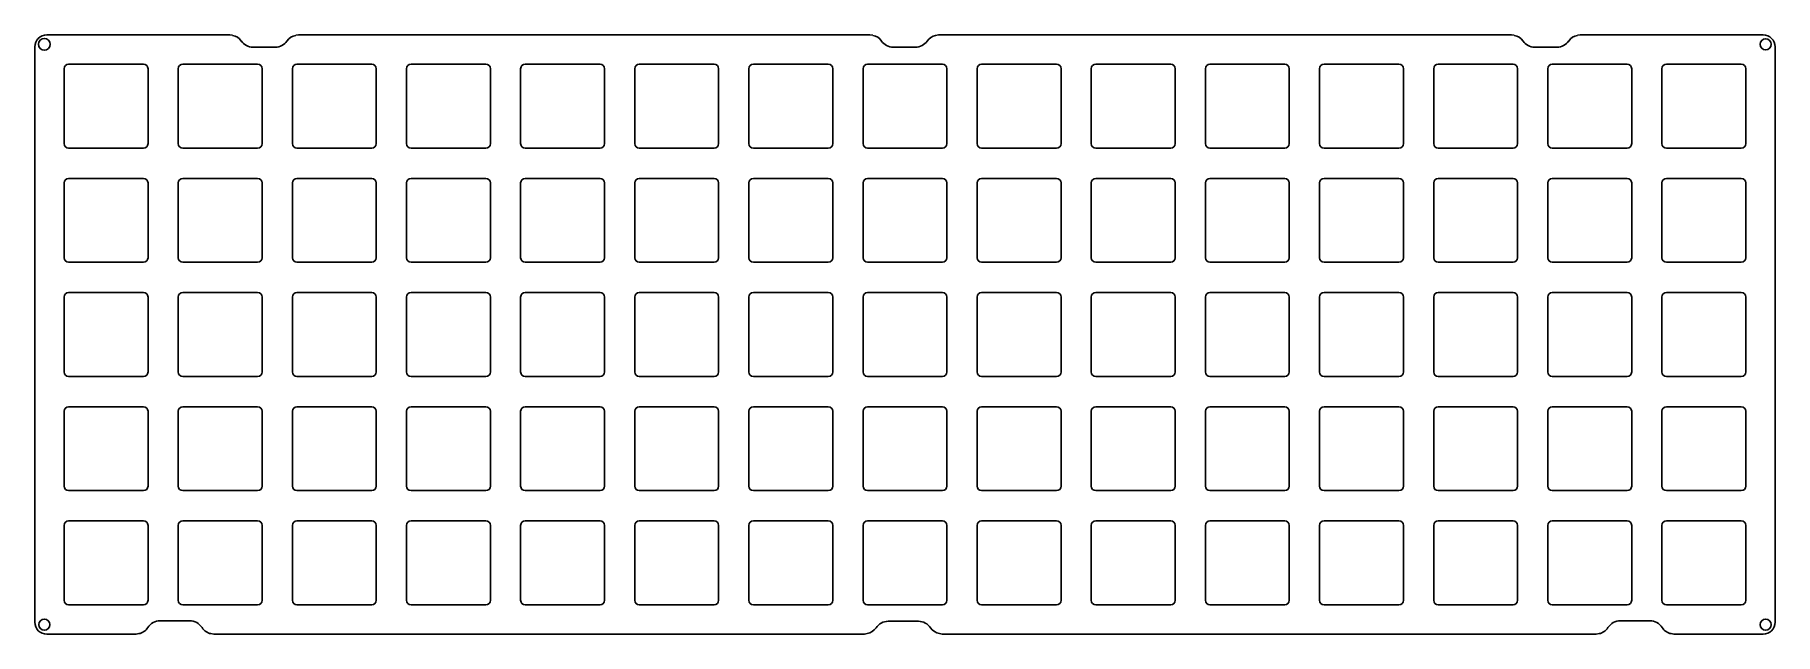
# Model space of a CAD drawing. Header units: millimetres. Extents: x -88 to 202, y -32 to 68.
import ezdxf

# ---------------------------------------------------------------- set-up
doc = ezdxf.new("R2010")
doc.units = ezdxf.units.MM
doc.header["$MEASUREMENT"] = 0

msp = doc.modelspace()

# ---------------------------------------------------------------- linework, layer by layer
for p, q in [((-55.54, 67.54), (-86.09, 67.54)), ((-55.07, 67.46), (-55.54, 67.54)), ((-44.06, 67.54), (-44.54, 67.46)), ((51.31, 67.54), (-44.06, 67.54)), ((51.79, 67.46), (51.31, 67.54)), ((62.74, 67.54), (62.27, 67.45)), ((158.39, 67.54), (62.74, 67.54)), ((158.87, 67.46), (158.39, 67.54)), ((169.87, 67.54), (169.39, 67.46)), ((200.41, 67.54), (169.87, 67.54)), ((-88.09, 65.54), (-88.09, -30.46)), ((-47.93, 65.49), (-51.67, 65.49)), ((58.92, 65.49), (55.18, 65.49)), ((166, 65.49), (162.26, 65.49)), ((202.41, -30.46), (202.41, 65.54)), ((-83.19, 61.89), (-83.19, 49.39)), ((-82.44, 62.64), (-69.94, 62.64)), ((-69.19, 61.89), (-69.19, 49.39)), ((-64.14, 61.89), (-64.14, 49.39)), ((-63.39, 62.64), (-50.89, 62.64)), ((-50.14, 61.89), (-50.14, 49.39)), ((-45.09, 61.89), (-45.09, 49.39)), ((-44.34, 62.64), (-31.84, 62.64)), ((-31.09, 61.89), (-31.09, 49.39)), ((-26.04, 61.89), (-26.04, 49.39)), ((-25.29, 62.64), (-12.79, 62.64)), ((-12.04, 61.89), (-12.04, 49.39)), ((-6.99, 61.89), (-6.99, 49.39)), ((-6.24, 62.64), (6.26, 62.64)), ((7.01, 61.89), (7.01, 49.39)), ((12.06, 61.89), (12.06, 49.39)), ((12.81, 62.64), (25.31, 62.64)), ((26.06, 61.89), (26.06, 49.39)), ((31.11, 61.89), (31.11, 49.39)), ((31.86, 62.64), (44.36, 62.64)), ((45.11, 61.89), (45.11, 49.39)), ((50.16, 61.89), (50.16, 49.39)), ((50.91, 62.64), (63.41, 62.64)), ((64.16, 61.89), (64.16, 49.39)), ((69.21, 61.89), (69.21, 49.39)), ((69.96, 62.64), (82.46, 62.64)), ((83.21, 61.89), (83.21, 49.39)), ((88.26, 61.89), (88.26, 49.39)), ((89.01, 62.64), (101.51, 62.64)), ((102.26, 61.89), (102.26, 49.39)), ((107.31, 61.89), (107.31, 49.39)), ((108.06, 62.64), (120.56, 62.64)), ((121.31, 61.89), (121.31, 49.39)), ((126.36, 61.89), (126.36, 49.39)), ((127.11, 62.64), (139.61, 62.64)), ((140.36, 61.89), (140.36, 49.39)), ((145.41, 61.89), (145.41, 49.39)), ((146.16, 62.64), (158.66, 62.64)), ((159.41, 61.89), (159.41, 49.39)), ((164.46, 61.89), (164.46, 49.39)), ((165.21, 62.64), (177.71, 62.64)), ((178.46, 61.89), (178.46, 49.39)), ((183.51, 61.89), (183.51, 49.39)), ((184.26, 62.64), (196.76, 62.64)), ((197.51, 61.89), (197.51, 49.39)), ((-82.44, 48.64), (-69.94, 48.64)), ((-63.39, 48.64), (-50.89, 48.64)), ((-44.34, 48.64), (-31.84, 48.64)), ((-25.29, 48.64), (-12.79, 48.64)), ((-6.24, 48.64), (6.26, 48.64)), ((12.81, 48.64), (25.31, 48.64)), ((31.86, 48.64), (44.36, 48.64)), ((50.91, 48.64), (63.41, 48.64)), ((69.96, 48.64), (82.46, 48.64)), ((89.01, 48.64), (101.51, 48.64)), ((108.06, 48.64), (120.56, 48.64)), ((127.11, 48.64), (139.61, 48.64)), ((146.16, 48.64), (158.66, 48.64)), ((165.21, 48.64), (177.71, 48.64)), ((184.26, 48.64), (196.76, 48.64)), ((-82.44, 43.59), (-69.94, 43.59)), ((-63.39, 43.59), (-50.89, 43.59)), ((-44.34, 43.59), (-31.84, 43.59)), ((-25.29, 43.59), (-12.79, 43.59)), ((-6.24, 43.59), (6.26, 43.59)), ((12.81, 43.59), (25.31, 43.59)), ((31.86, 43.59), (44.36, 43.59)), ((50.91, 43.59), (63.41, 43.59)), ((69.96, 43.59), (82.46, 43.59)), ((89.01, 43.59), (101.51, 43.59)), ((108.06, 43.59), (120.56, 43.59)), ((127.11, 43.59), (139.61, 43.59)), ((146.16, 43.59), (158.66, 43.59)), ((165.21, 43.59), (177.71, 43.59)), ((184.26, 43.59), (196.76, 43.59)), ((-83.19, 42.84), (-83.19, 30.34)), ((-69.19, 42.84), (-69.19, 30.34)), ((-64.14, 42.84), (-64.14, 30.34)), ((-50.14, 42.84), (-50.14, 30.34)), ((-45.09, 42.84), (-45.09, 30.34)), ((-31.09, 42.84), (-31.09, 30.34)), ((-26.04, 42.84), (-26.04, 30.34)), ((-12.04, 42.84), (-12.04, 30.34)), ((-6.99, 42.84), (-6.99, 30.34)), ((7.01, 42.84), (7.01, 30.34)), ((12.06, 42.84), (12.06, 30.34)), ((26.06, 42.84), (26.06, 30.34)), ((31.11, 42.84), (31.11, 30.34)), ((45.11, 42.84), (45.11, 30.34)), ((50.16, 42.84), (50.16, 30.34)), ((64.16, 42.84), (64.16, 30.34)), ((69.21, 42.84), (69.21, 30.34)), ((83.21, 42.84), (83.21, 30.34)), ((88.26, 42.84), (88.26, 30.34)), ((102.26, 42.84), (102.26, 30.34)), ((107.31, 42.84), (107.31, 30.34)), ((121.31, 42.84), (121.31, 30.34)), ((126.36, 42.84), (126.36, 30.34)), ((140.36, 42.84), (140.36, 30.34)), ((145.41, 42.84), (145.41, 30.34)), ((159.41, 42.84), (159.41, 30.34)), ((164.46, 42.84), (164.46, 30.34)), ((178.46, 42.84), (178.46, 30.34)), ((183.51, 42.84), (183.51, 30.34)), ((197.51, 42.84), (197.51, 30.34)), ((-82.44, 29.59), (-69.94, 29.59)), ((-63.39, 29.59), (-50.89, 29.59)), ((-44.34, 29.59), (-31.84, 29.59)), ((-25.29, 29.59), (-12.79, 29.59)), ((-6.24, 29.59), (6.26, 29.59)), ((12.81, 29.59), (25.31, 29.59)), ((31.86, 29.59), (44.36, 29.59)), ((50.91, 29.59), (63.41, 29.59)), ((69.96, 29.59), (82.46, 29.59)), ((89.01, 29.59), (101.51, 29.59)), ((108.06, 29.59), (120.56, 29.59)), ((127.11, 29.59), (139.61, 29.59)), ((146.16, 29.59), (158.66, 29.59)), ((165.21, 29.59), (177.71, 29.59)), ((184.26, 29.59), (196.76, 29.59)), ((-83.19, 23.79), (-83.19, 11.29)), ((-82.44, 24.54), (-69.94, 24.54)), ((-69.19, 23.79), (-69.19, 11.29)), ((-64.14, 23.79), (-64.14, 11.29)), ((-63.39, 24.54), (-50.89, 24.54)), ((-50.14, 23.79), (-50.14, 11.29)), ((-45.09, 23.79), (-45.09, 11.29)), ((-44.34, 24.54), (-31.84, 24.54)), ((-31.09, 23.79), (-31.09, 11.29)), ((-26.04, 23.79), (-26.04, 11.29)), ((-25.29, 24.54), (-12.79, 24.54)), ((-12.04, 23.79), (-12.04, 11.29)), ((-6.99, 23.79), (-6.99, 11.29)), ((-6.24, 24.54), (6.26, 24.54)), ((7.01, 23.79), (7.01, 11.29)), ((12.06, 23.79), (12.06, 11.29)), ((12.81, 24.54), (25.31, 24.54)), ((26.06, 23.79), (26.06, 11.29)), ((31.11, 23.79), (31.11, 11.29)), ((31.86, 24.54), (44.36, 24.54)), ((45.11, 23.79), (45.11, 11.29)), ((50.16, 23.79), (50.16, 11.29)), ((50.91, 24.54), (63.41, 24.54)), ((64.16, 23.79), (64.16, 11.29)), ((69.21, 23.79), (69.21, 11.29)), ((69.96, 24.54), (82.46, 24.54)), ((83.21, 23.79), (83.21, 11.29)), ((88.26, 23.79), (88.26, 11.29)), ((89.01, 24.54), (101.51, 24.54)), ((102.26, 23.79), (102.26, 11.29)), ((107.31, 23.79), (107.31, 11.29)), ((108.06, 24.54), (120.56, 24.54)), ((121.31, 23.79), (121.31, 11.29)), ((126.36, 23.79), (126.36, 11.29)), ((127.11, 24.54), (139.61, 24.54)), ((140.36, 23.79), (140.36, 11.29)), ((145.41, 23.79), (145.41, 11.29)), ((146.16, 24.54), (158.66, 24.54)), ((159.41, 23.79), (159.41, 11.29)), ((164.46, 23.79), (164.46, 11.29)), ((165.21, 24.54), (177.71, 24.54)), ((178.46, 23.79), (178.46, 11.29)), ((183.51, 23.79), (183.51, 11.29)), ((184.26, 24.54), (196.76, 24.54)), ((197.51, 23.79), (197.51, 11.29)), ((-82.44, 10.54), (-69.94, 10.54)), ((-63.39, 10.54), (-50.89, 10.54)), ((-44.34, 10.54), (-31.84, 10.54)), ((-25.29, 10.54), (-12.79, 10.54)), ((-6.24, 10.54), (6.26, 10.54)), ((12.81, 10.54), (25.31, 10.54)), ((31.86, 10.54), (44.36, 10.54)), ((50.91, 10.54), (63.41, 10.54)), ((69.96, 10.54), (82.46, 10.54)), ((89.01, 10.54), (101.51, 10.54)), ((108.06, 10.54), (120.56, 10.54)), ((127.11, 10.54), (139.61, 10.54)), ((146.16, 10.54), (158.66, 10.54)), ((165.21, 10.54), (177.71, 10.54)), ((184.26, 10.54), (196.76, 10.54)), ((-83.19, 4.74), (-83.19, -7.76)), ((-82.44, 5.49), (-69.94, 5.49)), ((-69.19, 4.74), (-69.19, -7.76)), ((-64.14, 4.74), (-64.14, -7.76)), ((-63.39, 5.49), (-50.89, 5.49)), ((-50.14, 4.74), (-50.14, -7.76)), ((-45.09, 4.74), (-45.09, -7.76)), ((-44.34, 5.49), (-31.84, 5.49)), ((-31.09, 4.74), (-31.09, -7.76)), ((-26.04, 4.74), (-26.04, -7.76)), ((-25.29, 5.49), (-12.79, 5.49)), ((-12.04, 4.74), (-12.04, -7.76)), ((-6.99, 4.74), (-6.99, -7.76)), ((-6.24, 5.49), (6.26, 5.49)), ((7.01, 4.74), (7.01, -7.76)), ((12.06, 4.74), (12.06, -7.76)), ((12.81, 5.49), (25.31, 5.49)), ((26.06, 4.74), (26.06, -7.76)), ((31.11, 4.74), (31.11, -7.76)), ((31.86, 5.49), (44.36, 5.49)), ((45.11, 4.74), (45.11, -7.76)), ((50.16, 4.74), (50.16, -7.76)), ((50.91, 5.49), (63.41, 5.49)), ((64.16, 4.74), (64.16, -7.76)), ((69.21, 4.74), (69.21, -7.76)), ((69.96, 5.49), (82.46, 5.49)), ((83.21, 4.74), (83.21, -7.76)), ((88.26, 4.74), (88.26, -7.76)), ((89.01, 5.49), (101.51, 5.49)), ((102.26, 4.74), (102.26, -7.76)), ((107.31, 4.74), (107.31, -7.76)), ((108.06, 5.49), (120.56, 5.49)), ((121.31, 4.74), (121.31, -7.76)), ((126.36, 4.74), (126.36, -7.76)), ((127.11, 5.49), (139.61, 5.49)), ((140.36, 4.74), (140.36, -7.76)), ((145.41, 4.74), (145.41, -7.76)), ((146.16, 5.49), (158.66, 5.49)), ((159.41, 4.74), (159.41, -7.76)), ((164.46, 4.74), (164.46, -7.76)), ((165.21, 5.49), (177.71, 5.49)), ((178.46, 4.74), (178.46, -7.76)), ((183.51, 4.74), (183.51, -7.76)), ((184.26, 5.49), (196.76, 5.49)), ((197.51, 4.74), (197.51, -7.76)), ((-82.44, -8.51), (-69.94, -8.51)), ((-63.39, -8.51), (-50.89, -8.51)), ((-44.34, -8.51), (-31.84, -8.51)), ((-25.29, -8.51), (-12.79, -8.51)), ((-6.24, -8.51), (6.26, -8.51)), ((12.81, -8.51), (25.31, -8.51)), ((31.86, -8.51), (44.36, -8.51)), ((50.91, -8.51), (63.41, -8.51)), ((69.96, -8.51), (82.46, -8.51)), ((89.01, -8.51), (101.51, -8.51)), ((108.06, -8.51), (120.56, -8.51)), ((127.11, -8.51), (139.61, -8.51)), ((146.16, -8.51), (158.66, -8.51)), ((165.21, -8.51), (177.71, -8.51)), ((184.26, -8.51), (196.76, -8.51)), ((-83.19, -14.31), (-83.19, -26.81)), ((-82.44, -13.56), (-69.94, -13.56)), ((-69.19, -14.31), (-69.19, -26.81)), ((-64.14, -14.31), (-64.14, -26.81)), ((-63.39, -13.56), (-50.89, -13.56)), ((-50.14, -14.31), (-50.14, -26.81)), ((-45.09, -14.31), (-45.09, -26.81)), ((-44.34, -13.56), (-31.84, -13.56)), ((-31.09, -14.31), (-31.09, -26.81)), ((-26.04, -14.31), (-26.04, -26.81)), ((-25.29, -13.56), (-12.79, -13.56)), ((-12.04, -14.31), (-12.04, -26.81)), ((-6.99, -14.31), (-6.99, -26.81)), ((-6.24, -13.56), (6.26, -13.56)), ((7.01, -14.31), (7.01, -26.81)), ((12.06, -14.31), (12.06, -26.81)), ((12.81, -13.56), (25.31, -13.56)), ((26.06, -14.31), (26.06, -26.81)), ((31.11, -14.31), (31.11, -26.81)), ((31.86, -13.56), (44.36, -13.56)), ((45.11, -14.31), (45.11, -26.81)), ((50.16, -14.31), (50.16, -26.81)), ((50.91, -13.56), (63.41, -13.56)), ((64.16, -14.31), (64.16, -26.81)), ((69.21, -14.31), (69.21, -26.81)), ((69.96, -13.56), (82.46, -13.56)), ((83.21, -14.31), (83.21, -26.81)), ((88.26, -14.31), (88.26, -26.81)), ((89.01, -13.56), (101.51, -13.56)), ((102.26, -14.31), (102.26, -26.81)), ((107.31, -14.31), (107.31, -26.81)), ((108.06, -13.56), (120.56, -13.56)), ((121.31, -14.31), (121.31, -26.81)), ((126.36, -14.31), (126.36, -26.81)), ((127.11, -13.56), (139.61, -13.56)), ((140.36, -14.31), (140.36, -26.81)), ((145.41, -14.31), (145.41, -26.81)), ((146.16, -13.56), (158.66, -13.56)), ((159.41, -14.31), (159.41, -26.81)), ((164.46, -14.31), (164.46, -26.81)), ((165.21, -13.56), (177.71, -13.56)), ((178.46, -14.31), (178.46, -26.81)), ((183.51, -14.31), (183.51, -26.81)), ((184.26, -13.56), (196.76, -13.56)), ((197.51, -14.31), (197.51, -26.81)), ((-82.44, -27.56), (-69.94, -27.56)), ((-63.39, -27.56), (-50.89, -27.56)), ((-44.34, -27.56), (-31.84, -27.56)), ((-25.29, -27.56), (-12.79, -27.56)), ((-6.24, -27.56), (6.26, -27.56)), ((12.81, -27.56), (25.31, -27.56)), ((31.86, -27.56), (44.36, -27.56)), ((50.91, -27.56), (63.41, -27.56)), ((69.96, -27.56), (82.46, -27.56)), ((89.01, -27.56), (101.51, -27.56)), ((108.06, -27.56), (120.56, -27.56)), ((127.11, -27.56), (139.61, -27.56)), ((146.16, -27.56), (158.66, -27.56)), ((165.21, -27.56), (177.71, -27.56)), ((184.26, -27.56), (196.76, -27.56)), ((-67.15, -30.21), (-62.25, -30.21)), ((54.37, -30.31), (59.4, -30.31)), ((176.58, -30.21), (181.48, -30.21)), ((-86.09, -32.46), (-71.19, -32.46)), ((-71.19, -32.46), (-70.72, -32.37)), ((-58.68, -32.37), (-58.21, -32.46)), ((-58.21, -32.46), (50.39, -32.46)), ((50.39, -32.46), (50.86, -32.37)), ((62.9, -32.37), (63.37, -32.46)), ((63.37, -32.46), (172.54, -32.46)), ((172.54, -32.46), (173.01, -32.37)), ((185.05, -32.37), (185.52, -32.46)), ((185.52, -32.46), (200.41, -32.46))]:
    msp.add_line(p, q)
for centre, radius in [((-86.5, 65.96), 0.98), ((200.83, 65.96), 0.93), ((-86.5, -30.87), 0.93), ((200.83, -30.87), 0.93)]:
    msp.add_circle(centre, radius)
for centre, radius, start, end in [((-86.09, 65.54), 2, 90, 180), ((-55.47, 65.24), 2.25, 34.4174, 79.7369), ((-44.14, 65.24), 2.25, 100.2631, 145.5826), ((51.39, 65.24), 2.25, 34.4174, 79.7369), ((62.72, 65.24), 2.25, 101.418, 145.5826), ((158.47, 65.24), 2.25, 34.4174, 79.7369), ((169.8, 65.24), 2.25, 100.2631, 145.5826), ((200.41, 65.54), 2, 0, 90), ((-51.67, 67.84), 2.35, 214.4174, 270), ((-47.93, 67.84), 2.35, 270, 325.5826), ((55.18, 67.84), 2.35, 214.4174, 270), ((58.92, 67.84), 2.35, 270, 325.5826), ((162.26, 67.84), 2.35, 214.4174, 270), ((166, 67.84), 2.35, 270, 325.5826), ((-82.44, 61.89), 0.75, 90, 180), ((-69.94, 61.89), 0.75, 0, 90), ((-63.39, 61.89), 0.75, 90, 180), ((-50.89, 61.89), 0.75, 0, 90), ((-44.34, 61.89), 0.75, 90, 180), ((-31.84, 61.89), 0.75, 0, 90), ((-25.29, 61.89), 0.75, 90, 180), ((-12.79, 61.89), 0.75, 0, 90), ((-6.24, 61.89), 0.75, 90, 180), ((6.26, 61.89), 0.75, 0, 90), ((12.81, 61.89), 0.75, 90, 180), ((25.31, 61.89), 0.75, 0, 90), ((31.86, 61.89), 0.75, 90, 180), ((44.36, 61.89), 0.75, 0, 90), ((50.91, 61.89), 0.75, 90, 180), ((63.41, 61.89), 0.75, 0, 90), ((69.96, 61.89), 0.75, 90, 180), ((82.46, 61.89), 0.75, 0, 90), ((89.01, 61.89), 0.75, 90, 180), ((101.51, 61.89), 0.75, 0, 90), ((108.06, 61.89), 0.75, 90, 180), ((120.56, 61.89), 0.75, 0, 90), ((127.11, 61.89), 0.75, 90, 180), ((139.61, 61.89), 0.75, 0, 90), ((146.16, 61.89), 0.75, 90, 180), ((158.66, 61.89), 0.75, 0, 90), ((165.21, 61.89), 0.75, 90, 180), ((177.71, 61.89), 0.75, 0, 90), ((184.26, 61.89), 0.75, 90, 180), ((196.76, 61.89), 0.75, 0, 90), ((-82.44, 49.39), 0.75, 180, 270), ((-69.94, 49.39), 0.75, 270, 0), ((-63.39, 49.39), 0.75, 180, 270), ((-50.89, 49.39), 0.75, 270, 0), ((-44.34, 49.39), 0.75, 180, 270), ((-31.84, 49.39), 0.75, 270, 0), ((-25.29, 49.39), 0.75, 180, 270), ((-12.79, 49.39), 0.75, 270, 0), ((-6.24, 49.39), 0.75, 180, 270), ((6.26, 49.39), 0.75, 270, 0), ((12.81, 49.39), 0.75, 180, 270), ((25.31, 49.39), 0.75, 270, 0), ((31.86, 49.39), 0.75, 180, 270), ((44.36, 49.39), 0.75, 270, 0), ((50.91, 49.39), 0.75, 180, 270), ((63.41, 49.39), 0.75, 270, 0), ((69.96, 49.39), 0.75, 180, 270), ((82.46, 49.39), 0.75, 270, 0), ((89.01, 49.39), 0.75, 180, 270), ((101.51, 49.39), 0.75, 270, 0), ((108.06, 49.39), 0.75, 180, 270), ((120.56, 49.39), 0.75, 270, 0), ((127.11, 49.39), 0.75, 180, 270), ((139.61, 49.39), 0.75, 270, 0), ((146.16, 49.39), 0.75, 180, 270), ((158.66, 49.39), 0.75, 270, 0), ((165.21, 49.39), 0.75, 180, 270), ((177.71, 49.39), 0.75, 270, 0), ((184.26, 49.39), 0.75, 180, 270), ((196.76, 49.39), 0.75, 270, 0), ((-82.44, 42.84), 0.75, 90, 180), ((-69.94, 42.84), 0.75, 0, 90), ((-63.39, 42.84), 0.75, 90, 180), ((-50.89, 42.84), 0.75, 0, 90), ((-44.34, 42.84), 0.75, 90, 180), ((-31.84, 42.84), 0.75, 0, 90), ((-25.29, 42.84), 0.75, 90, 180), ((-12.79, 42.84), 0.75, 0, 90), ((-6.24, 42.84), 0.75, 90, 180), ((6.26, 42.84), 0.75, 0, 90), ((12.81, 42.84), 0.75, 90, 180), ((25.31, 42.84), 0.75, 0, 90), ((31.86, 42.84), 0.75, 90, 180), ((44.36, 42.84), 0.75, 0, 90), ((50.91, 42.84), 0.75, 90, 180), ((63.41, 42.84), 0.75, 0, 90), ((69.96, 42.84), 0.75, 90, 180), ((82.46, 42.84), 0.75, 0, 90), ((89.01, 42.84), 0.75, 90, 180), ((101.51, 42.84), 0.75, 0, 90), ((108.06, 42.84), 0.75, 90, 180), ((120.56, 42.84), 0.75, 0, 90), ((127.11, 42.84), 0.75, 90, 180), ((139.61, 42.84), 0.75, 0, 90), ((146.16, 42.84), 0.75, 90, 180), ((158.66, 42.84), 0.75, 0, 90), ((165.21, 42.84), 0.75, 90, 180), ((177.71, 42.84), 0.75, 0, 90), ((184.26, 42.84), 0.75, 90, 180), ((196.76, 42.84), 0.75, 0, 90), ((-82.44, 30.34), 0.75, 180, 270), ((-69.94, 30.34), 0.75, 270, 0), ((-63.39, 30.34), 0.75, 180, 270), ((-50.89, 30.34), 0.75, 270, 0), ((-44.34, 30.34), 0.75, 180, 270), ((-31.84, 30.34), 0.75, 270, 0), ((-25.29, 30.34), 0.75, 180, 270), ((-12.79, 30.34), 0.75, 270, 0), ((-6.24, 30.34), 0.75, 180, 270), ((6.26, 30.34), 0.75, 270, 0), ((12.81, 30.34), 0.75, 180, 270), ((25.31, 30.34), 0.75, 270, 0), ((31.86, 30.34), 0.75, 180, 270), ((44.36, 30.34), 0.75, 270, 0), ((50.91, 30.34), 0.75, 180, 270), ((63.41, 30.34), 0.75, 270, 0), ((69.96, 30.34), 0.75, 180, 270), ((82.46, 30.34), 0.75, 270, 0), ((89.01, 30.34), 0.75, 180, 270), ((101.51, 30.34), 0.75, 270, 0), ((108.06, 30.34), 0.75, 180, 270), ((120.56, 30.34), 0.75, 270, 0), ((127.11, 30.34), 0.75, 180, 270), ((139.61, 30.34), 0.75, 270, 0), ((146.16, 30.34), 0.75, 180, 270), ((158.66, 30.34), 0.75, 270, 0), ((165.21, 30.34), 0.75, 180, 270), ((177.71, 30.34), 0.75, 270, 0), ((184.26, 30.34), 0.75, 180, 270), ((196.76, 30.34), 0.75, 270, 0), ((-82.44, 23.79), 0.75, 90, 180), ((-69.94, 23.79), 0.75, 0, 90), ((-63.39, 23.79), 0.75, 90, 180), ((-50.89, 23.79), 0.75, 0, 90), ((-44.34, 23.79), 0.75, 90, 180), ((-31.84, 23.79), 0.75, 0, 90), ((-25.29, 23.79), 0.75, 90, 180), ((-12.79, 23.79), 0.75, 0, 90), ((-6.24, 23.79), 0.75, 90, 180), ((6.26, 23.79), 0.75, 0, 90), ((12.81, 23.79), 0.75, 90, 180), ((25.31, 23.79), 0.75, 0, 90), ((31.86, 23.79), 0.75, 90, 180), ((44.36, 23.79), 0.75, 0, 90), ((50.91, 23.79), 0.75, 90, 180), ((63.41, 23.79), 0.75, 0, 90), ((69.96, 23.79), 0.75, 90, 180), ((82.46, 23.79), 0.75, 0, 90), ((89.01, 23.79), 0.75, 90, 180), ((101.51, 23.79), 0.75, 0, 90), ((108.06, 23.79), 0.75, 90, 180), ((120.56, 23.79), 0.75, 0, 90), ((127.11, 23.79), 0.75, 90, 180), ((139.61, 23.79), 0.75, 0, 90), ((146.16, 23.79), 0.75, 90, 180), ((158.66, 23.79), 0.75, 0, 90), ((165.21, 23.79), 0.75, 90, 180), ((177.71, 23.79), 0.75, 0, 90), ((184.26, 23.79), 0.75, 90, 180), ((196.76, 23.79), 0.75, 0, 90), ((-82.44, 11.29), 0.75, 180, 270), ((-69.94, 11.29), 0.75, 270, 0), ((-63.39, 11.29), 0.75, 180, 270), ((-50.89, 11.29), 0.75, 270, 0), ((-44.34, 11.29), 0.75, 180, 270), ((-31.84, 11.29), 0.75, 270, 0), ((-25.29, 11.29), 0.75, 180, 270), ((-12.79, 11.29), 0.75, 270, 0), ((-6.24, 11.29), 0.75, 180, 270), ((6.26, 11.29), 0.75, 270, 0), ((12.81, 11.29), 0.75, 180, 270), ((25.31, 11.29), 0.75, 270, 0), ((31.86, 11.29), 0.75, 180, 270), ((44.36, 11.29), 0.75, 270, 0), ((50.91, 11.29), 0.75, 180, 270), ((63.41, 11.29), 0.75, 270, 0), ((69.96, 11.29), 0.75, 180, 270), ((82.46, 11.29), 0.75, 270, 0), ((89.01, 11.29), 0.75, 180, 270), ((101.51, 11.29), 0.75, 270, 0), ((108.06, 11.29), 0.75, 180, 270), ((120.56, 11.29), 0.75, 270, 0), ((127.11, 11.29), 0.75, 180, 270), ((139.61, 11.29), 0.75, 270, 0), ((146.16, 11.29), 0.75, 180, 270), ((158.66, 11.29), 0.75, 270, 0), ((165.21, 11.29), 0.75, 180, 270), ((177.71, 11.29), 0.75, 270, 0), ((184.26, 11.29), 0.75, 180, 270), ((196.76, 11.29), 0.75, 270, 0), ((-82.44, 4.74), 0.75, 90, 180), ((-69.94, 4.74), 0.75, 0, 90), ((-63.39, 4.74), 0.75, 90, 180), ((-50.89, 4.74), 0.75, 0, 90), ((-44.34, 4.74), 0.75, 90, 180), ((-31.84, 4.74), 0.75, 0, 90), ((-25.29, 4.74), 0.75, 90, 180), ((-12.79, 4.74), 0.75, 0, 90), ((-6.24, 4.74), 0.75, 90, 180), ((6.26, 4.74), 0.75, 0, 90), ((12.81, 4.74), 0.75, 90, 180), ((25.31, 4.74), 0.75, 0, 90), ((31.86, 4.74), 0.75, 90, 180), ((44.36, 4.74), 0.75, 0, 90), ((50.91, 4.74), 0.75, 90, 180), ((63.41, 4.74), 0.75, 0, 90), ((69.96, 4.74), 0.75, 90, 180), ((82.46, 4.74), 0.75, 0, 90), ((89.01, 4.74), 0.75, 90, 180), ((101.51, 4.74), 0.75, 0, 90), ((108.06, 4.74), 0.75, 90, 180), ((120.56, 4.74), 0.75, 0, 90), ((127.11, 4.74), 0.75, 90, 180), ((139.61, 4.74), 0.75, 0, 90), ((146.16, 4.74), 0.75, 90, 180), ((158.66, 4.74), 0.75, 0, 90), ((165.21, 4.74), 0.75, 90, 180), ((177.71, 4.74), 0.75, 0, 90), ((184.26, 4.74), 0.75, 90, 180), ((196.76, 4.74), 0.75, 0, 90), ((-82.44, -7.76), 0.75, 180, 270), ((-69.94, -7.76), 0.75, 270, 0), ((-63.39, -7.76), 0.75, 180, 270), ((-50.89, -7.76), 0.75, 270, 0), ((-44.34, -7.76), 0.75, 180, 270), ((-31.84, -7.76), 0.75, 270, 0), ((-25.29, -7.76), 0.75, 180, 270), ((-12.79, -7.76), 0.75, 270, 0), ((-6.24, -7.76), 0.75, 180, 270), ((6.26, -7.76), 0.75, 270, 0), ((12.81, -7.76), 0.75, 180, 270), ((25.31, -7.76), 0.75, 270, 0), ((31.86, -7.76), 0.75, 180, 270), ((44.36, -7.76), 0.75, 270, 0), ((50.91, -7.76), 0.75, 180, 270), ((63.41, -7.76), 0.75, 270, 0), ((69.96, -7.76), 0.75, 180, 270), ((82.46, -7.76), 0.75, 270, 0), ((89.01, -7.76), 0.75, 180, 270), ((101.51, -7.76), 0.75, 270, 0), ((108.06, -7.76), 0.75, 180, 270), ((120.56, -7.76), 0.75, 270, 0), ((127.11, -7.76), 0.75, 180, 270), ((139.61, -7.76), 0.75, 270, 0), ((146.16, -7.76), 0.75, 180, 270), ((158.66, -7.76), 0.75, 270, 0), ((165.21, -7.76), 0.75, 180, 270), ((177.71, -7.76), 0.75, 270, 0), ((184.26, -7.76), 0.75, 180, 270), ((196.76, -7.76), 0.75, 270, 0), ((-82.44, -14.31), 0.75, 90, 180), ((-69.94, -14.31), 0.75, 0, 90), ((-63.39, -14.31), 0.75, 90, 180), ((-50.89, -14.31), 0.75, 0, 90), ((-44.34, -14.31), 0.75, 90, 180), ((-31.84, -14.31), 0.75, 0, 90), ((-25.29, -14.31), 0.75, 90, 180), ((-12.79, -14.31), 0.75, 0, 90), ((-6.24, -14.31), 0.75, 90, 180), ((6.26, -14.31), 0.75, 0, 90), ((12.81, -14.31), 0.75, 90, 180), ((25.31, -14.31), 0.75, 0, 90), ((31.86, -14.31), 0.75, 90, 180), ((44.36, -14.31), 0.75, 0, 90), ((50.91, -14.31), 0.75, 90, 180), ((63.41, -14.31), 0.75, 0, 90), ((69.96, -14.31), 0.75, 90, 180), ((82.46, -14.31), 0.75, 0, 90), ((89.01, -14.31), 0.75, 90, 180), ((101.51, -14.31), 0.75, 0, 90), ((108.06, -14.31), 0.75, 90, 180), ((120.56, -14.31), 0.75, 0, 90), ((127.11, -14.31), 0.75, 90, 180), ((139.61, -14.31), 0.75, 0, 90), ((146.16, -14.31), 0.75, 90, 180), ((158.66, -14.31), 0.75, 0, 90), ((165.21, -14.31), 0.75, 90, 180), ((177.71, -14.31), 0.75, 0, 90), ((184.26, -14.31), 0.75, 90, 180), ((196.76, -14.31), 0.75, 0, 90), ((-82.44, -26.81), 0.75, 180, 270), ((-69.94, -26.81), 0.75, 270, 0), ((-63.39, -26.81), 0.75, 180, 270), ((-50.89, -26.81), 0.75, 270, 0), ((-44.34, -26.81), 0.75, 180, 270), ((-31.84, -26.81), 0.75, 270, 0), ((-25.29, -26.81), 0.75, 180, 270), ((-12.79, -26.81), 0.75, 270, 0), ((-6.24, -26.81), 0.75, 180, 270), ((6.26, -26.81), 0.75, 270, 0), ((12.81, -26.81), 0.75, 180, 270), ((25.31, -26.81), 0.75, 270, 0), ((31.86, -26.81), 0.75, 180, 270), ((44.36, -26.81), 0.75, 270, 0), ((50.91, -26.81), 0.75, 180, 270), ((63.41, -26.81), 0.75, 270, 0), ((69.96, -26.81), 0.75, 180, 270), ((82.46, -26.81), 0.75, 270, 0), ((89.01, -26.81), 0.75, 180, 270), ((101.51, -26.81), 0.75, 270, 0), ((108.06, -26.81), 0.75, 180, 270), ((120.56, -26.81), 0.75, 270, 0), ((127.11, -26.81), 0.75, 180, 270), ((139.61, -26.81), 0.75, 270, 0), ((146.16, -26.81), 0.75, 180, 270), ((158.66, -26.81), 0.75, 270, 0), ((165.21, -26.81), 0.75, 180, 270), ((177.71, -26.81), 0.75, 270, 0), ((184.26, -26.81), 0.75, 180, 270), ((196.76, -26.81), 0.75, 270, 0), ((-71.13, -30.16), 2.25, 280.5705, 327.8651), ((-67.15, -32.66), 2.45, 90, 147.8651), ((-62.25, -32.66), 2.45, 32.1349, 90), ((-58.27, -30.16), 2.25, 212.1349, 259.4295), ((50.45, -30.16), 2.25, 280.5705, 326.4197), ((54.37, -32.76), 2.45, 90, 146.4197), ((59.4, -32.76), 2.45, 33.5803, 90), ((63.31, -30.16), 2.25, 213.5803, 259.4295), ((172.6, -30.16), 2.25, 280.5705, 327.8651), ((176.58, -32.66), 2.45, 90, 147.8651), ((181.48, -32.66), 2.45, 32.1349, 90), ((185.46, -30.16), 2.25, 212.1349, 259.4295)]:
    msp.add_arc(centre, radius, start, end)
for centre, start_param, end_param in [((-86.09, -30.46), 4.712389, 6.283185), ((200.41, -30.46), 6.283185, 7.853982)]:
    msp.add_ellipse(centre, major_axis=(0, -2), ratio=1, start_param=start_param, end_param=end_param)

doc.saveas('drawing.dxf')
